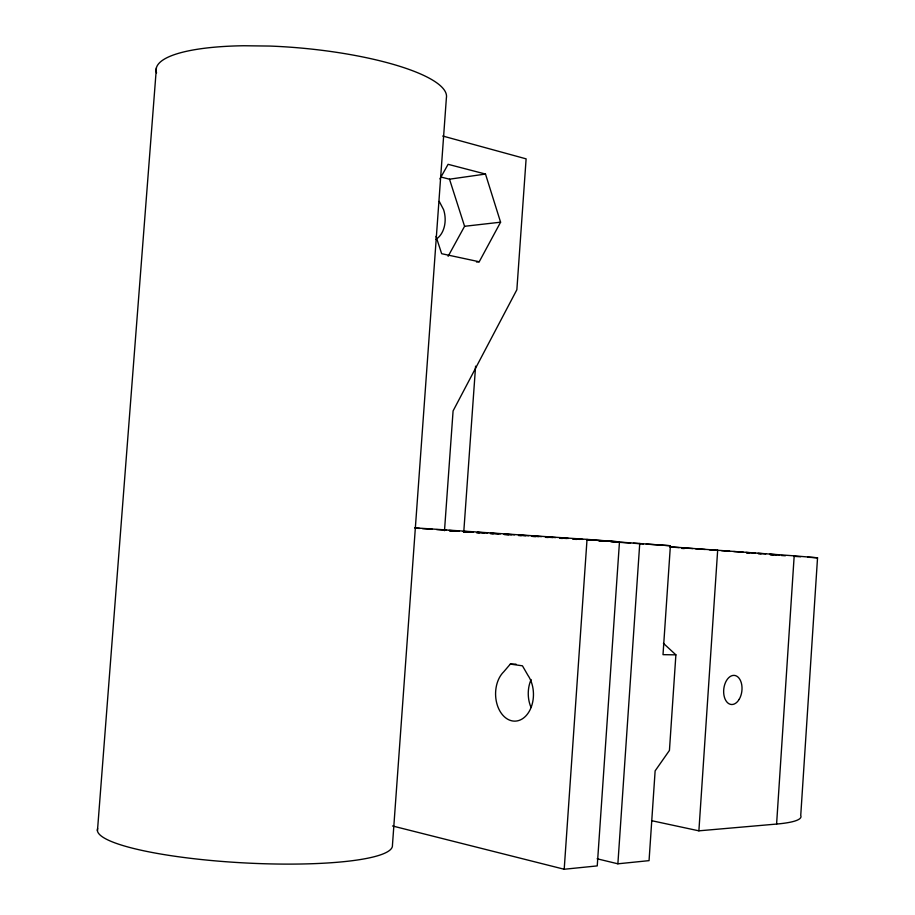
<?xml version="1.0" encoding="UTF-8"?>
<svg xmlns="http://www.w3.org/2000/svg" width="915" height="915" viewBox="0 0 915 915"><rect width="100%" height="100%" fill="white"/><g stroke="black" fill="none" stroke-linecap="round" stroke-linejoin="round"><path stroke-width="1.37" d="M651.514 820.663L698.888 830.831L776.595 824.06L794.186 555.84L670.638 546.838M794.186 555.84L817.541 557.795L800.739 815.459A118.767 15.944 5.2 0 1 776.595 824.06M611.243 541.486L670.386 545.74L663.009 654.66L675.888 654.854L669.437 750.426L655.129 770.876L649.055 860.638L617.877 863.806L597.118 858.785M698.888 830.831L717.68 550.029M587.03 539.381L619.478 541.852L597.243 865.899L564.2 869.25L587.03 539.381L414.598 527.841M617.877 863.806L639.745 543.407M463.756 532.061L475.594 366.149M444.496 530.7L453.085 410.926L516.861 289.746L526.114 158.855L442.723 136.015M97.459 830.774L156.396 67.904M476.475 262.022L479.231 261.759L500.585 222.196L485.499 174.056L448.098 164.311L439.921 178.894M448.121 256.303L464.58 226.291L449.505 179.191L441.213 177.098M510.33 664.096L503.73 671.804A26.993 18.941 89.1 0 0 499.613 710.566A26.993 18.941 89.1 0 0 527.051 714.592A26.993 18.941 89.1 0 0 527.966 675.362L522.442 665.811L510.33 664.096L516.003 664.141M449.505 179.191L485.499 174.056M464.58 226.291L500.585 222.196M817.541 557.795L807.59 557.224M769.812 554.536L776.572 554.97M800.625 556.778L793.682 556.32M422.433 528.641L432.36 529.305M436.604 529.591L446.531 530.254M449.368 530.448L459.296 531.112M463.539 531.398L473.467 532.061M477.722 532.347L487.638 533.01M490.474 533.205L500.402 533.868M504.657 534.154L514.573 534.817M518.828 535.103L528.756 535.767M531.592 535.961L541.508 536.625M545.763 536.911L555.691 537.574M559.946 537.86L568.444 538.432M572.699 538.718L582.626 539.381M586.881 539.667L619.478 541.852M449.471 530.7L457.306 531.146M463.001 531.535L471.557 532.107M477.253 532.484L484.39 532.965M491.515 533.445L498.641 533.925M504.337 534.314L511.462 534.783M518.588 535.264L525.725 535.744M531.421 536.133L538.546 536.602M545.672 537.082L552.797 537.562M559.923 538.043L567.06 538.523M572.756 538.901L579.881 539.381M587.007 539.861L594.132 540.342M598.41 540.628L606.965 541.2M450.043 530.986L452.822 531.169M463.962 531.924L466.741 532.107M476.486 532.759L479.266 532.953M490.406 533.697L493.185 533.891M504.222 534.554L508.488 534.84M518.428 535.515L521.264 535.71M532.633 536.476L535.469 536.659M545.409 537.334L548.245 537.517M559.614 538.283L562.451 538.478M573.808 539.244L576.656 539.438M586.595 540.102L589.432 540.296M599.371 540.959L603.637 541.245M610.74 541.726L616.413 542.115M620.679 542.401L630.618 543.064M633.455 543.258L643.405 543.922M646.242 544.116L670.386 545.74M746.606 552.969L749.236 553.152M758.421 553.781L761.04 553.952M770.613 554.764L773.301 554.947M781.353 555.497L785.367 555.76M669.757 546.976L679.102 547.628M681.778 547.811L692.746 548.588M717.566 550.361L709.354 549.778M721.569 550.647L729.598 551.23M705.202 549.48L695.514 548.783M681.572 548.394L684.271 548.588M745.977 552.431L755.458 553.129M733.693 551.528L743.277 552.225M758.043 553.323L765.764 553.907M415.433 528.127L419.619 528.435M769.824 554.216L779.534 554.982M454.458 530.963L455.087 531.077M479.231 261.759L441.659 253.707L436.009 236.379M392.535 825.971L564.2 869.25M663.409 643.325L675.888 654.854M439.269 201.403L443.626 209.741A23.63 17.305 83.2 0 1 435.986 239.307M531.055 707.489A26.535 18.952 88.8 0 1 531.135 679.548M97.63 828.567A147.75 25.071 3.1 0 0 241.88 862.776A147.75 25.071 3.1 0 0 392.444 845.3L446.383 97.928A145.84 34.976 5.5 0 0 269.765 46.059L243.756 45.75A145.84 34.976 5.5 0 0 156.556 72.868M739.183 699.335A14.629 9.104 -83.6 0 0 735.431 675.602A14.629 9.104 -83.6 0 0 723.902 694.908A14.629 9.104 -83.6 0 0 739.183 699.335"/></g></svg>
